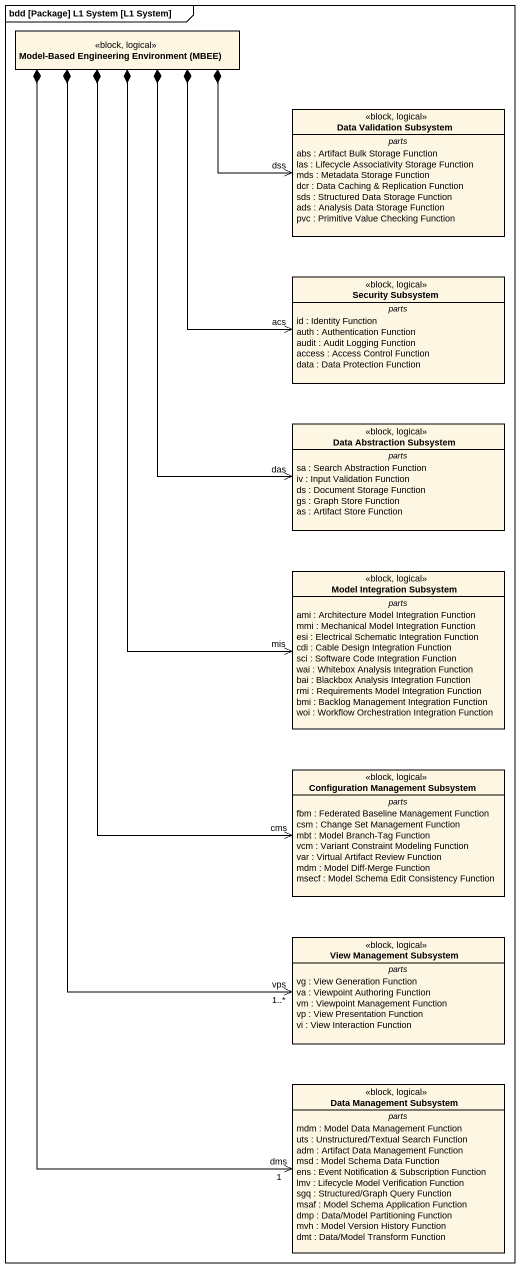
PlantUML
@startuml
mainframe bdd [Package] L1 System [L1 System]
hide circle
hide empty members
class "Model-Based Engineering Environment (MBEE)" as Model_Based_Engineering <<block, logical>>
class "Data Validation Subsystem" as Data_Validation_Subsystem <<block, logical>> {
  -- parts --
  abs : Artifact Bulk Storage Function
  las : Lifecycle Associativity Storage Function
  mds : Metadata Storage Function
  dcr : Data Caching & Replication Function
  sds : Structured Data Storage Function
  ads : Analysis Data Storage Function
  pvc : Primitive Value Checking Function
}
class "Security Subsystem" as Security_Subsystem <<block, logical>> {
  -- parts --
  id : Identity Function
  auth : Authentication Function
  audit : Audit Logging Function
  access : Access Control Function
  data : Data Protection Function
}
class "Data Abstraction Subsystem" as Data_Abstraction_Subsystem <<block, logical>> {
  -- parts --
  sa : Search Abstraction Function
  iv : Input Validation Function
  ds : Document Storage Function
  gs : Graph Store Function
  as : Artifact Store Function
}
class "Model Integration Subsystem" as Model_Integration_Subsystem <<block, logical>> {
  -- parts --
  ami : Architecture Model Integration Function
  mmi : Mechanical Model Integration Function
  esi : Electrical Schematic Integration Function
  cdi : Cable Design Integration Function
  sci : Software Code Integration Function
  wai : Whitebox Analysis Integration Function
  bai : Blackbox Analysis Integration Function
  rmi : Requirements Model Integration Function
  bmi : Backlog Management Integration Function
  woi : Workflow Orchestration Integration Function
}
class "Configuration Management Subsystem" as Configuration_Management <<block, logical>> {
  -- parts --
  fbm : Federated Baseline Management Function
  csm : Change Set Management Function
  mbt : Model Branch-Tag Function
  vcm : Variant Constraint Modeling Function
  var : Virtual Artifact Review Function
  mdm : Model Diff-Merge Function
  msecf : Model Schema Edit Consistency Function
}
class "View Management Subsystem" as View_Management_Subsystem <<block, logical>> {
  -- parts --
  vg : View Generation Function
  va : Viewpoint Authoring Function
  vm : Viewpoint Management Function
  vp : View Presentation Function
  vi : View Interaction Function
}
class "Data Management Subsystem" as Data_Management_Subsystem <<block, logical>> {
  -- parts --
  mdm : Model Data Management Function
  uts : Unstructured/Textual Search Function
  adm : Artifact Data Management Function
  msd : Model Schema Data Function
  ens : Event Notification & Subscription Function
  lmv : Lifecycle Model Verification Function
  sgq : Structured/Graph Query Function
  msaf : Model Schema Application Function
  dmp : Data/Model Partitioning Function
  mvh : Model Version History Function
  dmt : Data/Model Transform Function
}
Model_Based_Engineering *-right-> "dss" Data_Validation_Subsystem
Model_Based_Engineering *--> "acs" Security_Subsystem
Model_Based_Engineering *--> "das" Data_Abstraction_Subsystem
Model_Based_Engineering *--> "mis" Model_Integration_Subsystem
Model_Based_Engineering *--> "cms" Configuration_Management
Model_Based_Engineering *--> "vps\n1..*" View_Management_Subsystem
Model_Based_Engineering *--> "dms\n1" Data_Management_Subsystem
@enduml
